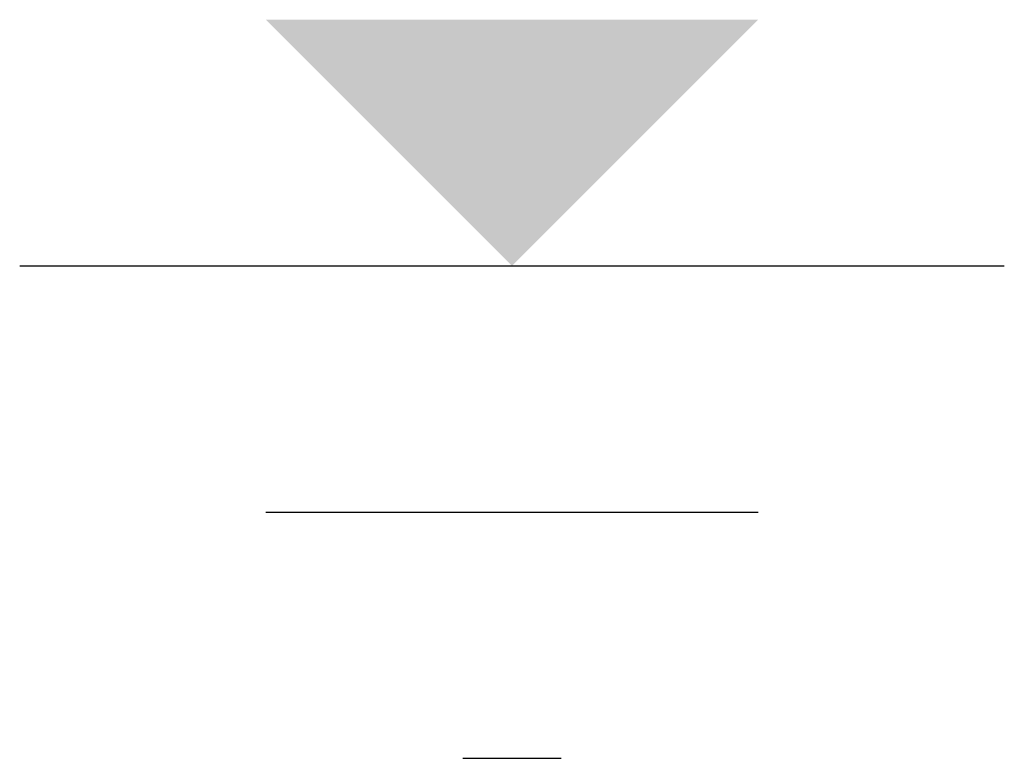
# Model space of a CAD drawing. Extents: x -2.01 to 1.99, y -2.02 to 0.98.
import ezdxf

# ---------------------------------------------------------------- set-up
doc = ezdxf.new("R2010")
doc.units = 0
doc.header["$MEASUREMENT"] = 0
doc.layers.add('GICAD_SHUIWEI', color=7, linetype='CONTINUOUS')

msp = doc.modelspace()

# ---------------------------------------------------------------- linework, layer by layer
at = {"layer": 'GICAD_SHUIWEI', "color": 7}
for p, q in [((-2.007, -0.0172), (1.993, -0.0172)), ((-1.007, -1.0172), (0.993, -1.0172)), ((-0.207, -2.0172), (0.193, -2.0172))]:
    msp.add_line(p, q, dxfattribs=at)
msp.add_solid([(-0.007, -0.0172), (-1.007, 0.9828), (0.993, 0.9828)], dxfattribs=at)

doc.saveas('drawing.dxf')
